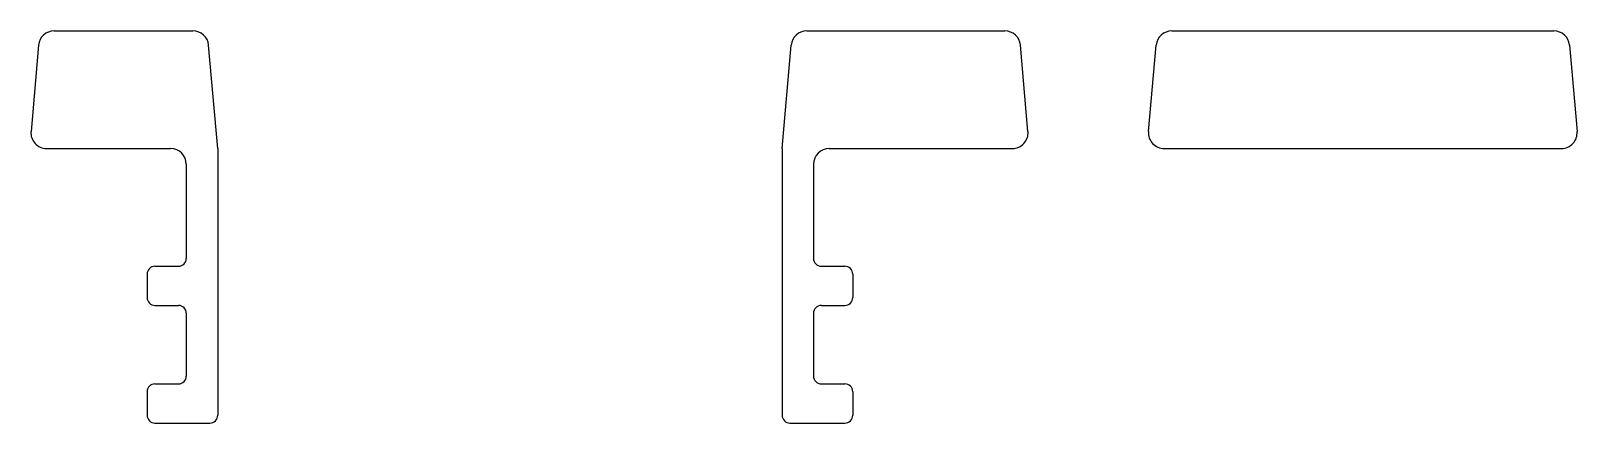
# Model space of a CAD drawing. Header units: millimetres. Extents: x -17.2 to 2.5, y -1.5 to 3.5.
import ezdxf

# ---------------------------------------------------------------- set-up
doc = ezdxf.new("R2010")
doc.units = ezdxf.units.MM
doc.layers.add('patch_assembly_v7_cs', color=7, linetype='CONTINUOUS')

msp = doc.modelspace()

# ---------------------------------------------------------------- linework, layer by layer
at = {"layer": 'patch_assembly_v7_cs'}
for p, q in [((-16.944, 3.5, -6.5), (-15.173, 3.5, -6.5)), ((-7.344, 3.5, -6.5), (-4.817, 3.5, -6.5)), ((-2.688, 3.5, -6.5), (2.186, 3.5, -6.5)), ((-17.143, 3.317, -6.5), (-17.239, 2.217, -6.5)), ((-14.858, 2, -6.5), (-14.974, 3.317, -6.5)), ((-7.658, 2, -6.5), (-7.543, 3.317, -6.5)), ((-4.522, 2.217, -6.5), (-4.618, 3.317, -6.5)), ((-2.984, 2.217, -6.5), (-2.888, 3.317, -6.5)), ((2.385, 3.317, -6.5), (2.481, 2.217, -6.5)), ((-17.04, 2, -6.5), (-15.458, 2, -6.5)), ((-14.858, 2, -6.5), (-14.858, -1.4, -6.5)), ((-7.658, 2, -6.5), (-7.658, -1.4, -6.5)), ((-7.058, 2, -6.5), (-4.721, 2, -6.5)), ((-2.785, 2, -6.5), (2.282, 2, -6.5)), ((-15.258, 1.8, -6.5), (-15.258, 0.6, -6.5)), ((-7.258, 1.8, -6.5), (-7.258, 0.6, -6.5)), ((-15.758, 0.4, -6.5), (-15.758, 0.1, -6.5)), ((-15.658, 0.5, -6.5), (-15.358, 0.5, -6.5)), ((-7.158, 0.5, -6.5), (-6.858, 0.5, -6.5)), ((-6.758, 0.4, -6.5), (-6.758, 0.1, -6.5)), ((-15.658, 0, -6.5), (-15.358, 0, -6.5)), ((-7.158, 0, -6.5), (-6.858, 0, -6.5)), ((-15.258, -0.1, -6.5), (-15.258, -0.9, -6.5)), ((-7.258, -0.1, -6.5), (-7.258, -0.9, -6.5)), ((-15.758, -1.1, -6.5), (-15.758, -1.4, -6.5)), ((-15.658, -1, -6.5), (-15.358, -1, -6.5)), ((-7.158, -1, -6.5), (-6.858, -1, -6.5)), ((-6.758, -1.1, -6.5), (-6.758, -1.4, -6.5)), ((-15.658, -1.5, -6.5), (-14.958, -1.5, -6.5)), ((-7.558, -1.5, -6.5), (-6.858, -1.5, -6.5))]:
    msp.add_line(p, q, dxfattribs=at)
for centre, radius, start, end in [((-16.944, 3.3, -6.5), 0.2, 90, 175), ((-15.173, 3.3, -6.5), 0.2, 5, 90), ((-7.344, 3.3, -6.5), 0.2, 90, 175), ((-4.817, 3.3, -6.5), 0.2, 5, 90), ((-2.688, 3.3, -6.5), 0.2, 90, 175), ((2.186, 3.3, -6.5), 0.2, 5, 90), ((-17.04, 2.2, -6.5), 0.2, 175, -90), ((-4.721, 2.2, -6.5), 0.2, -90, 5), ((-2.785, 2.2, -6.5), 0.2, 175, -90), ((2.282, 2.2, -6.5), 0.2, -90, 5), ((-15.458, 1.8, -6.5), 0.2, 0, 90), ((-7.058, 1.8, -6.5), 0.2, 90, 180), ((-15.358, 0.6, -6.5), 0.1, -90, 0), ((-7.158, 0.6, -6.5), 0.1, 180, -90), ((-15.658, 0.4, -6.5), 0.1, 90, 180), ((-6.858, 0.4, -6.5), 0.1, 0, 90), ((-15.658, 0.1, -6.5), 0.1, 180, -90), ((-15.358, -0.1, -6.5), 0.1, 0, 90), ((-7.158, -0.1, -6.5), 0.1, 90, 180), ((-6.858, 0.1, -6.5), 0.1, -90, 0), ((-15.358, -0.9, -6.5), 0.1, -90, 0), ((-7.158, -0.9, -6.5), 0.1, 180, -90), ((-15.658, -1.1, -6.5), 0.1, 90, 180), ((-6.858, -1.1, -6.5), 0.1, 0, 90), ((-15.658, -1.4, -6.5), 0.1, 180, -90), ((-14.958, -1.4, -6.5), 0.1, -90, 0), ((-7.558, -1.4, -6.5), 0.1, 180, -90), ((-6.858, -1.4, -6.5), 0.1, -90, 0)]:
    msp.add_arc(centre, radius, start, end, dxfattribs=at)

doc.saveas('drawing.dxf')
